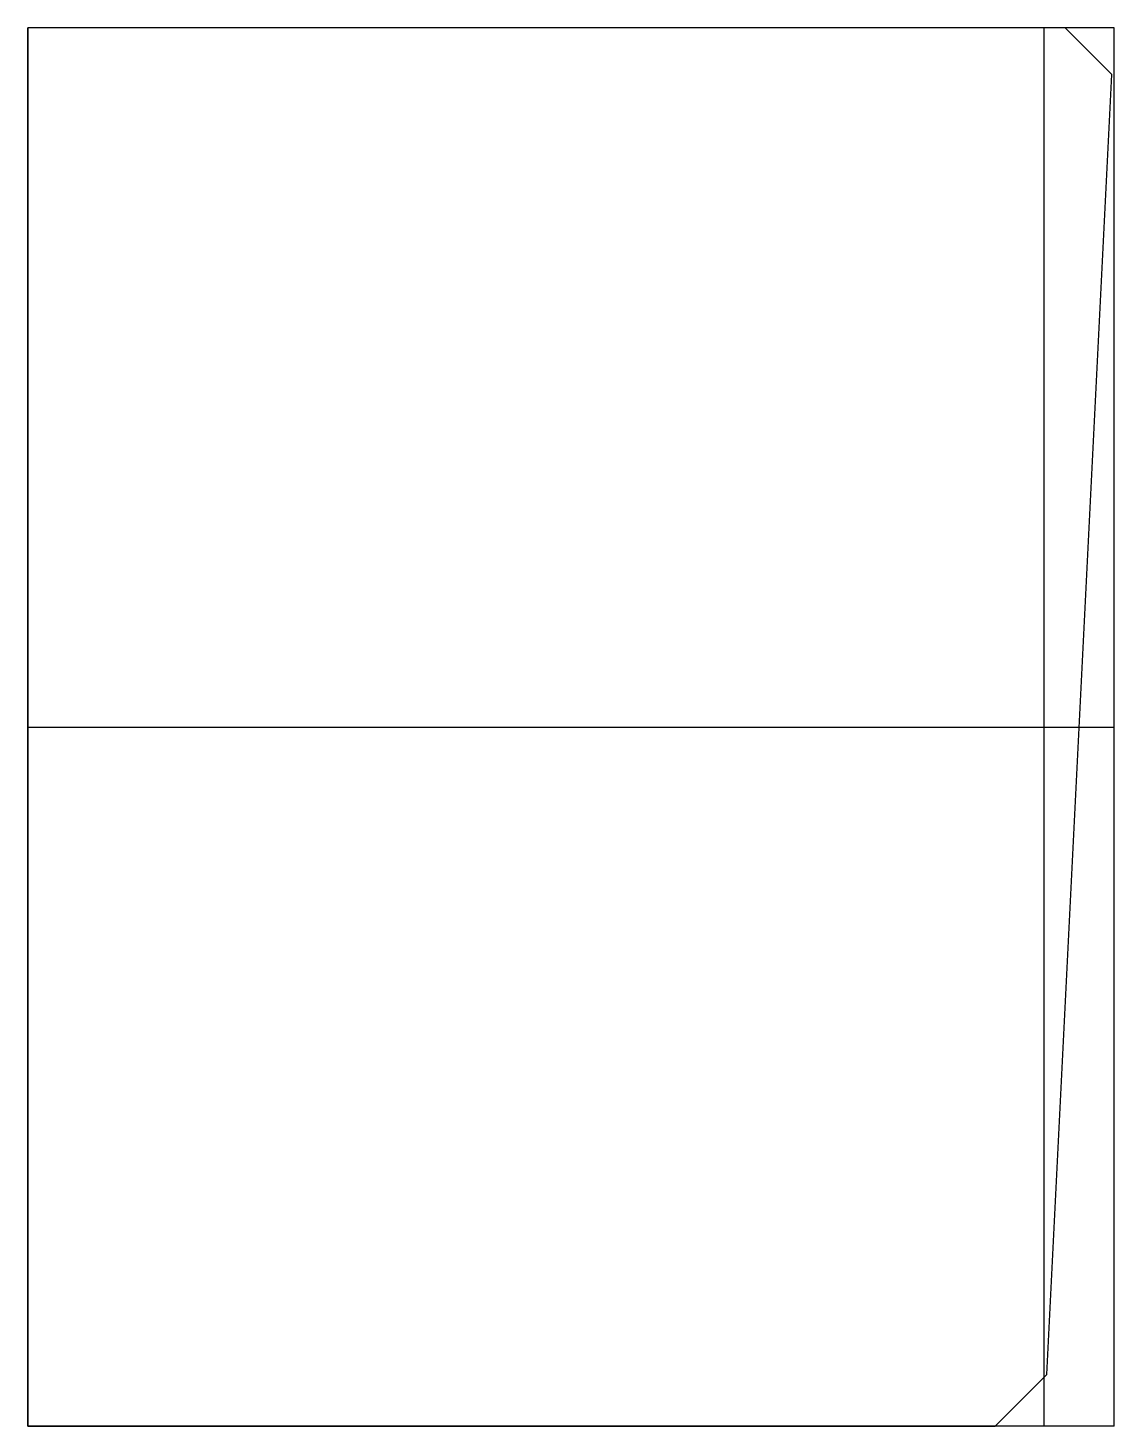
# Model space of a CAD drawing. Extents: x 0 to 155, y -100 to 100.
import ezdxf

# ---------------------------------------------------------------- set-up
doc = ezdxf.new("R2010")
doc.units = 0
doc.layers.get('0').update_dxf_attribs({"linetype": 'CONTINUOUS'})

msp = doc.modelspace()

# ---------------------------------------------------------------- linework, layer by layer
at = {"linetype": 'CONTINUOUS'}
for p, q in [((155.45, 100), (0, 100)), ((0, -100), (0, 100)), ((148.45, 100), (0, 100)), ((0, 100), (0, -100)), ((145.45, -100), (145.45, 100)), ((155.12, 93.33), (148.45, 100)), ((155.45, -100), (155.45, 100)), ((145.82, -92.63), (155.12, 93.33)), ((0, 0), (155.45, 0)), ((138.45, -100), (145.82, -92.63)), ((155.45, -100), (0, -100)), ((0, -100), (138.45, -100))]:
    msp.add_line(p, q, dxfattribs=at)

doc.saveas('drawing.dxf')
